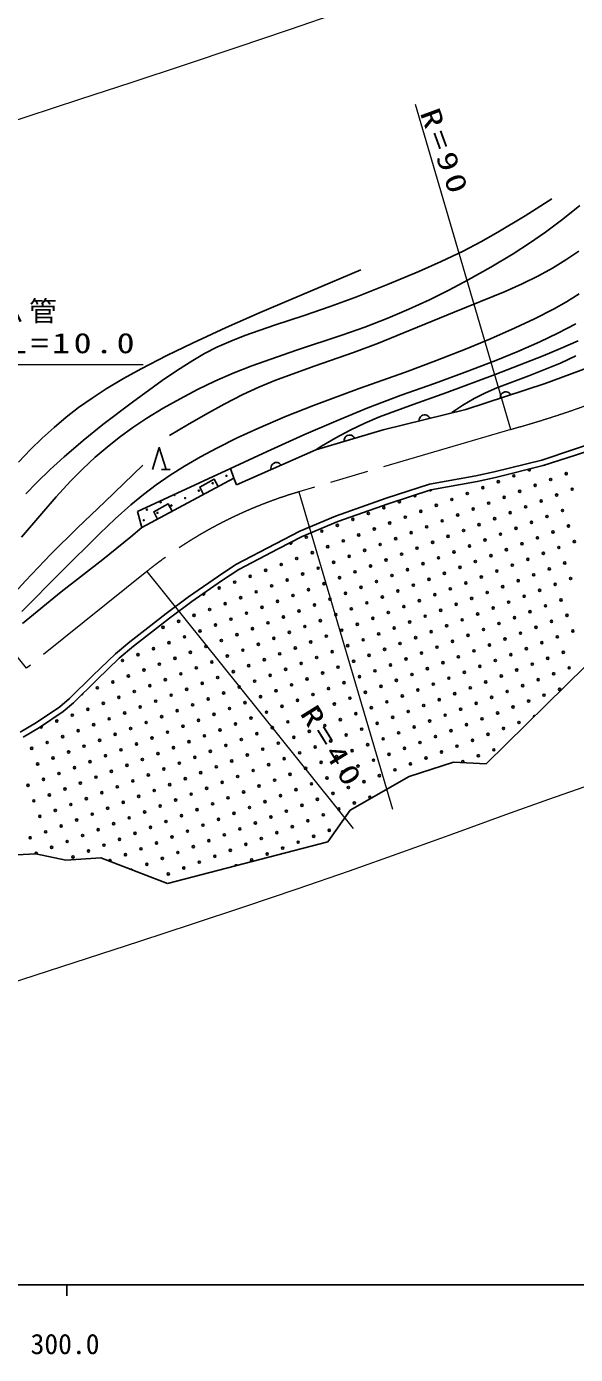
# Model space of a CAD drawing. Units: millimetres, scale not verified. Extents: x 40000 to 680000, y 20000 to 380000.
# Drawn here: x 364364 to 413987, y 198715 to 318712 of the extents above; entities that cross this region are included whole.
import ezdxf
from ezdxf.enums import TextEntityAlignment as Align

# ---------------------------------------------------------------- set-up
doc = ezdxf.new("R2010")
doc.units = ezdxf.units.MM
doc.header["$LTSCALE"] = 1000
doc.linetypes.add('CHAIN', pattern=[18.5, 12, -1.5, 3.5, -1.5])
for name, color, linetype, lineweight in [('M-BGD', 7, 'Continuous', 25), ('M-BGD-HTXT', 7, 'Continuous', 13), ('M-BMK', 2, 'CHAIN', 13), ('M-TTL-BAND', 7, 'Continuous', 25)]:
    doc.layers.add(name, color=color, linetype=linetype, lineweight=lineweight)
doc.styles.add('ＭＳ ゴシック', font='')
doc.styles.get('ＭＳ ゴシック').set_extended_font_data('MS Gothic')

# ---------------------------------------------------------------- blocks, each defined once
blk = doc.blocks.new('BUHIN4')
at = {"color": 7, "linetype": 'Continuous', "lineweight": 25}
blk.add_line((-962, 321), (-1356, -375), dxfattribs=at)
blk.add_lwpolyline([(-565, 1021), (870, -493), (-1166, -40)], dxfattribs=at)
blk = doc.blocks.new('BUHIN66')
at = {"color": 7, "linetype": 'Continuous', "lineweight": 25}
blk.add_lwpolyline([(-17, -750), (732, -767), (767, 732), (17, 750)], dxfattribs=at)

msp = doc.modelspace()

# ---------------------------------------------------------------- linework, layer by layer
at = {"layer": 'M-BGD'}
for p, q in [((411264, 286453), (418565, 289168)), ((411264, 286453), (404081, 284108)), ((404081, 284108), (396594, 282284)), ((396594, 282284), (390503, 280474)), ((413813, 280478), (416544, 281394)), ((413979, 279985), (416722, 280906)), ((390503, 280474), (383346, 277305)), ((410939, 279541), (413813, 280478)), ((411082, 279041), (413979, 279985)), ((382816, 278767), (374380, 274904)), ((383112, 277904), (382816, 278767)), ((404985, 278118), (406636, 278481)), ((406636, 278481), (410939, 279541)), ((406754, 277975), (411082, 279041)), ((374791, 273440), (383112, 277904)), ((383112, 277904), (383346, 277305)), ((396875, 276084), (400783, 277356)), ((400783, 277356), (404985, 278118)), ((400910, 276850), (405097, 277610)), ((405097, 277610), (406754, 277975)), ((392304, 274462), (396875, 276084)), ((397042, 275592), (400910, 276850)), ((374380, 274904), (374791, 273440)), ((392492, 273977), (397042, 275592)), ((389073, 273108), (392304, 274462)), ((389293, 272637), (392492, 273977)), ((371256, 270538), (373777, 272606)), ((373777, 272606), (374791, 273440)), ((386867, 271963), (389073, 273108)), ((387106, 271502), (389293, 272637)), ((383298, 270104), (386867, 271963)), ((383563, 269656), (387106, 271502)), ((367491, 267634), (371256, 270538)), ((381711, 269048), (383298, 270104)), ((379004, 267178), (381711, 269048)), ((381999, 268615), (383563, 269656)), ((363988, 264766), (367491, 267634)), ((379308, 266755), (381999, 268615)), ((376984, 265668), (379004, 267178)), ((377296, 265252), (379308, 266755)), ((375328, 264380), (376984, 265668)), ((375647, 263970), (377296, 265252)), ((373702, 263121), (375328, 264380)), ((372395, 262037), (373702, 263121)), ((374021, 262710), (375647, 263970)), ((370345, 260061), (372395, 262037)), ((370706, 259687), (372742, 261649)), ((372742, 261649), (374021, 262710)), ((414923, 260949), (405904, 252091)), ((368257, 257977), (370345, 260061)), ((368607, 257592), (370706, 259687)), ((365261, 255821), (367363, 257236)), ((365539, 255382), (367675, 256819)), ((367363, 257236), (368257, 257977)), ((367675, 256819), (368607, 257592)), ((363801, 254947), (365261, 255821)), ((364053, 254492), (365539, 255382)), ((402964, 252223), (398959, 250956)), ((405904, 252091), (402964, 252223)), ((398959, 250956), (393611, 247906)), ((393611, 247906), (391610, 245040)), ((391610, 245040), (377095, 241284)), ((361706, 243787), (365218, 243963)), ((365218, 243963), (367913, 243392)), ((367913, 243392), (371070, 243577)), ((377095, 241284), (371070, 243577))]:
    msp.add_line(p, q, dxfattribs=at)
for points in [[(414387, 302530), (412856, 301310), (411281, 300132), (409836, 299134), (408348, 298179), (406332, 296973), (404277, 295813), (402549, 294890), (400785, 294016), (398912, 293161), (397014, 292361), (394954, 291560), (392863, 290812), (388783, 289458), (384720, 288046), (383047, 287380), (381396, 286659), (379806, 285899), (378242, 285084), (376724, 284225), (375237, 283315), (373969, 282472), (372737, 281581), (371638, 280714), (370578, 279802), (369447, 278745), (368351, 277637), (367029, 276203), (365744, 274719), (363921, 272556)], [(411864, 303151), (409437, 301613), (406981, 300129), (405422, 299253), (403826, 298426), (401840, 297482), (399818, 296589), (396981, 295397), (394123, 294262), (391800, 293400), (389450, 292592), (386767, 291725), (384111, 290803), (382823, 290292), (381561, 289727), (380463, 289165), (379384, 288544), (378001, 287664), (376637, 286725), (373930, 284761), (371269, 282756), (369495, 281315), (367767, 279834), (366507, 278697), (365283, 277511), (364305, 276485)], [(414297, 298401), (413127, 297624), (411900, 296882), (410636, 296188), (409157, 295457), (407645, 294776), (403017, 292900), (398389, 290999), (396177, 290100), (393932, 289254), (390365, 288015), (386814, 286719), (385358, 286114), (383928, 285454), (382220, 284586), (380536, 283664), (378904, 282725), (377279, 281768)], [(363627, 279353), (364711, 280489), (365763, 281507), (366862, 282486), (367946, 283404), (369071, 284277), (370294, 285142), (371563, 285965), (373133, 286902), (374736, 287789), (377033, 288976), (379359, 290110), (382401, 291514), (385471, 292865), (390029, 294802), (394597, 296716)], [(414319, 294556), (413173, 293843), (411997, 293183), (410280, 292307), (408526, 291480), (406298, 290490), (404046, 289555), (401337, 288494), (398608, 287491), (394447, 286014), (390307, 284480), (387787, 283466), (385287, 282395), (383413, 281538), (381556, 280623), (380084, 279836), (378633, 278991), (377352, 278174), (376096, 277302), (374932, 276423), (373798, 275490), (372380, 274229), (370994, 272916), (367457, 269398), (363936, 265857)], [(382816, 278767), (386102, 280320), (389422, 281822), (392312, 283064), (395227, 284251), (398225, 285389), (401244, 286470), (404016, 287470), (406777, 288530), (408784, 289345), (410777, 290220), (412403, 291011), (414011, 291862)], [(414218, 290319), (412650, 289616), (411058, 288968), (406717, 287277), (402352, 285642), (399309, 284565), (396281, 283429), (394934, 282863), (393613, 282243), (392318, 281551), (391042, 280800), (390776, 280640), (390502, 280474)], [(402811, 283838), (403800, 284492), (404821, 285094), (405841, 285602), (406888, 286056), (409778, 287153), (412649, 288308), (414018, 288966)], [(407197, 285126), (407199, 285247), (407226, 285359), (407282, 285493), (407368, 285584), (407469, 285654), (407617, 285702), (407739, 285705), (407862, 285682), (407989, 285608), (408076, 285534), (408148, 285436)], [(399852, 283078), (399863, 283199), (399899, 283308), (399965, 283437), (400058, 283522), (400163, 283584), (400314, 283620), (400436, 283614), (400558, 283582), (400678, 283498), (400760, 283417), (400823, 283315)], [(393069, 281236), (393074, 281358), (393104, 281469), (393164, 281601), (393252, 281690), (393355, 281757), (393504, 281801), (393626, 281801), (393749, 281775), (393873, 281697), (393959, 281621), (394027, 281521)], [(357669, 262481), (359001, 263477), (360291, 264518), (361184, 265329), (362037, 266185), (364270, 268635), (366551, 271048), (368965, 273422), (371427, 275759), (373151, 277410), (374862, 279077)], [(386467, 278687), (386457, 278808), (386473, 278921), (386515, 279060), (386591, 279160), (386685, 279239), (386826, 279302), (386948, 279318), (387073, 279307), (387206, 279246), (387301, 279181), (387382, 279091)]]:
    msp.add_lwpolyline(points, dxfattribs=at)
for centre, radius in [((413153, 278314), 99.5), ((381189, 277440), 49.8), ((382435, 278108), 49.8), ((407012, 277579), 99.5), ((408413, 278113), 99.5), ((410349, 277246), 99.5), ((411751, 277780), 99.5), ((378697, 276103), 49.8), ((379943, 276771), 49.8), ((402807, 275977), 99.5), ((404208, 276511), 99.5), ((405610, 277045), 99.5), ((407546, 276178), 99.5), ((408947, 276712), 99.5), ((412285, 276378), 99.5), ((413687, 276912), 99.5), ((375247, 275054), 49.8), ((376204, 274765), 49.8), ((376493, 275723), 49.8), ((377451, 275434), 49.8), ((395264, 274709), 99.5), ((396666, 275243), 99.5), ((398067, 275777), 99.5), ((400003, 274909), 99.5), ((401405, 275443), 99.5), ((404742, 275110), 99.5), ((406144, 275644), 99.5), ((408080, 274776), 99.5), ((409482, 275310), 99.5), ((410883, 275844), 99.5), ((412819, 274976), 99.5), ((374958, 274097), 49.8), ((392461, 273641), 99.5), ((393862, 274175), 99.5), ((397200, 273841), 99.5), ((398601, 274375), 99.5), ((400537, 273508), 99.5), ((401939, 274042), 99.5), ((403341, 274576), 99.5), ((405276, 273708), 99.5), ((406678, 274242), 99.5), ((410016, 273908), 99.5), ((411417, 274442), 99.5), ((413353, 273575), 99.5), ((389657, 272573), 99.5), ((391059, 273107), 99.5), ((394396, 272773), 99.5), ((395798, 273307), 99.5), ((397734, 272439), 99.5), ((399135, 272974), 99.5), ((402473, 272640), 99.5), ((403875, 273174), 99.5), ((405810, 272306), 99.5), ((407212, 272840), 99.5), ((408614, 273374), 99.5), ((410550, 272507), 99.5), ((411951, 273041), 99.5), ((390191, 271171), 99.5), ((391593, 271705), 99.5), ((392995, 272239), 99.5), ((394930, 271371), 99.5), ((396332, 271905), 99.5), ((399669, 271572), 99.5), ((401071, 272106), 99.5), ((403007, 271238), 99.5), ((404409, 271772), 99.5), ((407746, 271439), 99.5), ((409148, 271973), 99.5), ((411084, 271105), 99.5), ((412485, 271639), 99.5), ((413887, 272173), 99.5), ((387388, 270103), 99.5), ((388789, 270637), 99.5), ((392127, 270303), 99.5), ((393529, 270837), 99.5), ((395464, 269970), 99.5), ((396866, 270504), 99.5), ((398268, 271038), 99.5), ((400204, 270170), 99.5), ((401605, 270704), 99.5), ((404943, 270370), 99.5), ((406344, 270904), 99.5), ((408280, 270037), 99.5), ((409682, 270571), 99.5), ((413019, 270237), 99.5), ((384584, 269035), 99.5), ((385986, 269569), 99.5), ((387922, 268701), 99.5), ((389323, 269235), 99.5), ((390725, 269769), 99.5), ((392661, 268902), 99.5), ((394063, 269436), 99.5), ((397400, 269102), 99.5), ((398802, 269636), 99.5), ((400738, 268768), 99.5), ((402139, 269302), 99.5), ((403541, 269836), 99.5), ((405477, 268969), 99.5), ((406878, 269503), 99.5), ((410216, 269169), 99.5), ((411618, 269703), 99.5), ((413553, 268835), 99.5), ((381781, 267967), 99.5), ((383183, 268501), 99.5), ((385118, 267633), 99.5), ((386520, 268167), 99.5), ((389857, 267834), 99.5), ((391259, 268368), 99.5), ((393195, 267500), 99.5), ((394597, 268034), 99.5), ((395998, 268568), 99.5), ((397934, 267700), 99.5), ((399336, 268234), 99.5), ((402673, 267901), 99.5), ((404075, 268435), 99.5), ((406011, 267567), 99.5), ((407412, 268101), 99.5), ((408814, 268635), 99.5), ((410750, 267767), 99.5), ((412152, 268301), 99.5), ((382315, 266565), 99.5), ((383717, 267099), 99.5), ((387054, 266766), 99.5), ((388456, 267300), 99.5), ((390392, 266432), 99.5), ((391793, 266966), 99.5), ((395131, 266632), 99.5), ((396532, 267166), 99.5), ((398468, 266299), 99.5), ((399870, 266833), 99.5), ((401272, 267367), 99.5), ((403207, 266499), 99.5), ((404609, 267033), 99.5), ((407947, 266699), 99.5), ((409348, 267233), 99.5), ((411284, 266366), 99.5), ((412686, 266900), 99.5), ((379511, 265497), 99.5), ((380913, 266031), 99.5), ((382849, 265163), 99.5), ((384251, 265697), 99.5), ((385652, 266231), 99.5), ((387588, 265364), 99.5), ((388990, 265898), 99.5), ((392327, 265564), 99.5), ((393729, 266098), 99.5), ((395665, 265231), 99.5), ((397066, 265765), 99.5), ((400404, 265431), 99.5), ((401806, 265965), 99.5), ((403741, 265097), 99.5), ((405143, 265631), 99.5), ((406545, 266165), 99.5), ((408481, 265298), 99.5), ((409882, 265832), 99.5), ((413220, 265498), 99.5), ((376708, 264429), 99.5), ((378110, 264963), 99.5), ((380045, 264095), 99.5), ((381447, 264629), 99.5), ((384785, 264296), 99.5), ((386186, 264830), 99.5), ((388122, 263962), 99.5), ((389524, 264496), 99.5), ((390926, 265030), 99.5), ((392861, 264162), 99.5), ((394263, 264696), 99.5), ((397600, 264363), 99.5), ((399002, 264897), 99.5), ((400938, 264029), 99.5), ((402340, 264563), 99.5), ((405677, 264230), 99.5), ((407079, 264764), 99.5), ((409015, 263896), 99.5), ((410416, 264430), 99.5), ((411818, 264964), 99.5), ((413754, 264096), 99.5), ((377242, 263027), 99.5), ((378644, 263561), 99.5), ((380579, 262694), 99.5), ((381981, 263228), 99.5), ((383383, 263762), 99.5), ((385319, 262894), 99.5), ((386720, 263428), 99.5), ((390058, 263094), 99.5), ((391460, 263628), 99.5), ((393395, 262761), 99.5), ((394797, 263295), 99.5), ((396199, 263829), 99.5), ((398134, 262961), 99.5), ((399536, 263495), 99.5), ((402874, 263161), 99.5), ((404275, 263696), 99.5), ((406211, 262828), 99.5), ((407613, 263362), 99.5), ((410950, 263028), 99.5), ((412352, 263562), 99.5), ((374439, 261959), 99.5), ((375840, 262493), 99.5), ((377776, 261626), 99.5), ((379178, 262160), 99.5), ((382515, 261826), 99.5), ((383917, 262360), 99.5), ((387254, 262026), 99.5), ((388656, 262560), 99.5), ((390592, 261693), 99.5), ((391994, 262227), 99.5), ((395331, 261893), 99.5), ((396733, 262427), 99.5), ((398669, 261559), 99.5), ((400070, 262093), 99.5), ((401472, 262627), 99.5), ((403408, 261760), 99.5), ((404809, 262294), 99.5), ((408147, 261960), 99.5), ((409549, 262494), 99.5), ((411484, 261626), 99.5), ((412886, 262161), 99.5), ((373037, 261425), 99.5), ((374973, 260558), 99.5), ((376374, 261092), 99.5), ((379712, 260758), 99.5), ((381114, 261292), 99.5), ((383049, 260424), 99.5), ((384451, 260958), 99.5), ((385853, 261492), 99.5), ((387788, 260625), 99.5), ((389190, 261159), 99.5), ((392528, 260825), 99.5), ((393929, 261359), 99.5), ((395865, 260491), 99.5), ((397267, 261025), 99.5), ((400604, 260692), 99.5), ((402006, 261226), 99.5), ((403942, 260358), 99.5), ((405343, 260892), 99.5), ((406745, 261426), 99.5), ((408681, 260558), 99.5), ((410083, 261092), 99.5), ((413420, 260759), 99.5), ((372169, 259489), 99.5), ((373571, 260024), 99.5), ((375507, 259156), 99.5), ((376908, 259690), 99.5), ((378310, 260224), 99.5), ((380246, 259356), 99.5), ((381648, 259890), 99.5), ((384985, 259557), 99.5), ((386387, 260091), 99.5), ((388322, 259223), 99.5), ((389724, 259757), 99.5), ((391126, 260291), 99.5), ((393062, 259423), 99.5), ((394463, 259957), 99.5), ((397801, 259624), 99.5), ((399203, 260158), 99.5), ((401138, 259290), 99.5), ((402540, 259824), 99.5), ((405877, 259490), 99.5), ((407279, 260024), 99.5), ((409215, 259157), 99.5), ((410617, 259691), 99.5), ((412018, 260225), 99.5), ((370767, 258955), 99.5), ((372703, 258088), 99.5), ((374105, 258622), 99.5), ((377442, 258288), 99.5), ((378844, 258822), 99.5), ((380780, 257954), 99.5), ((382182, 258489), 99.5), ((383583, 259023), 99.5), ((385519, 258155), 99.5), ((386921, 258689), 99.5), ((390258, 258355), 99.5), ((391660, 258889), 99.5), ((393596, 258022), 99.5), ((394997, 258556), 99.5), ((396399, 259090), 99.5), ((398335, 258222), 99.5), ((399737, 258756), 99.5), ((403074, 258422), 99.5), ((404476, 258956), 99.5), ((406412, 258089), 99.5), ((407813, 258623), 99.5), ((411151, 258289), 99.5), ((412552, 258823), 99.5), ((369900, 257020), 99.5), ((371301, 257554), 99.5), ((374639, 257220), 99.5), ((376041, 257754), 99.5), ((377976, 256886), 99.5), ((379378, 257420), 99.5), ((382716, 257087), 99.5), ((384117, 257621), 99.5), ((386053, 256753), 99.5), ((387455, 257287), 99.5), ((388857, 257821), 99.5), ((390792, 256954), 99.5), ((392194, 257488), 99.5), ((395531, 257154), 99.5), ((396933, 257688), 99.5), ((398869, 256820), 99.5), ((400271, 257354), 99.5), ((401672, 257888), 99.5), ((403608, 257021), 99.5), ((405010, 257555), 99.5), ((408347, 257221), 99.5), ((409749, 257755), 99.5), ((367096, 255952), 99.5), ((368498, 256486), 99.5), ((370434, 255618), 99.5), ((371836, 256152), 99.5), ((373237, 256686), 99.5), ((375173, 255818), 99.5), ((376575, 256352), 99.5), ((379912, 256019), 99.5), ((381314, 256553), 99.5), ((383250, 255685), 99.5), ((384651, 256219), 99.5), ((387989, 255885), 99.5), ((389391, 256419), 99.5), ((391326, 255552), 99.5), ((392728, 256086), 99.5), ((394130, 256620), 99.5), ((396065, 255752), 99.5), ((397467, 256286), 99.5), ((400805, 255953), 99.5), ((402206, 256487), 99.5), ((404142, 255619), 99.5), ((405544, 256153), 99.5), ((406946, 256687), 99.5), ((408881, 255819), 99.5), ((367630, 254550), 99.5), ((369032, 255084), 99.5), ((372370, 254750), 99.5), ((373771, 255284), 99.5), ((375707, 254417), 99.5), ((377109, 254951), 99.5), ((378510, 255485), 99.5), ((380446, 254617), 99.5), ((381848, 255151), 99.5), ((385185, 254817), 99.5), ((386587, 255351), 99.5), ((388523, 254484), 99.5), ((389925, 255018), 99.5), ((393262, 254684), 99.5), ((394664, 255218), 99.5), ((396599, 254350), 99.5), ((398001, 254884), 99.5), ((399403, 255419), 99.5), ((401339, 254551), 99.5), ((402740, 255085), 99.5), ((406078, 254751), 99.5), ((407480, 255285), 99.5), ((364827, 253482), 99.5), ((366229, 254016), 99.5), ((368164, 253148), 99.5), ((369566, 253682), 99.5), ((370968, 254216), 99.5), ((372904, 253349), 99.5), ((374305, 253883), 99.5), ((377643, 253549), 99.5), ((379044, 254083), 99.5), ((380980, 253215), 99.5), ((382382, 253749), 99.5), ((383784, 254283), 99.5), ((385719, 253416), 99.5), ((387121, 253950), 99.5), ((390459, 253616), 99.5), ((391860, 254150), 99.5), ((393796, 253282), 99.5), ((395198, 253816), 99.5), ((398535, 253483), 99.5), ((399937, 254017), 99.5), ((401873, 253149), 99.5), ((403274, 253683), 99.5), ((404676, 254217), 99.5), ((406612, 253349), 99.5), ((365361, 252080), 99.5), ((366763, 252614), 99.5), ((370100, 252281), 99.5), ((371502, 252815), 99.5), ((373438, 251947), 99.5), ((374839, 252481), 99.5), ((376241, 253015), 99.5), ((378177, 252147), 99.5), ((379579, 252681), 99.5), ((382916, 252348), 99.5), ((384318, 252882), 99.5), ((386253, 252014), 99.5), ((387655, 252548), 99.5), ((389057, 253082), 99.5), ((390993, 252214), 99.5), ((392394, 252748), 99.5), ((395732, 252415), 99.5), ((397134, 252949), 99.5), ((399069, 252081), 99.5), ((400471, 252615), 99.5), ((405210, 252815), 99.5), ((367297, 251212), 99.5), ((368698, 251746), 99.5), ((370634, 250879), 99.5), ((372036, 251413), 99.5), ((375373, 251079), 99.5), ((376775, 251613), 99.5), ((378711, 250746), 99.5), ((380113, 251280), 99.5), ((381514, 251814), 99.5), ((383450, 250946), 99.5), ((384852, 251480), 99.5), ((388189, 251146), 99.5), ((389591, 251680), 99.5), ((391527, 250813), 99.5), ((392928, 251347), 99.5), ((394330, 251881), 99.5), ((396266, 251013), 99.5), ((397668, 251547), 99.5), ((364493, 250144), 99.5), ((365895, 250678), 99.5), ((367831, 249811), 99.5), ((369232, 250345), 99.5), ((372570, 250011), 99.5), ((373972, 250545), 99.5), ((375907, 249677), 99.5), ((377309, 250211), 99.5), ((380647, 249878), 99.5), ((382048, 250412), 99.5), ((383984, 249544), 99.5), ((385386, 250078), 99.5), ((386787, 250612), 99.5), ((388723, 249745), 99.5), ((390125, 250279), 99.5), ((393462, 249945), 99.5), ((394864, 250479), 99.5), ((365027, 248743), 99.5), ((366429, 249277), 99.5), ((368365, 248409), 99.5), ((369766, 248943), 99.5), ((371168, 249477), 99.5), ((373104, 248609), 99.5), ((374506, 249143), 99.5), ((377843, 248810), 99.5), ((379245, 249344), 99.5), ((381181, 248476), 99.5), ((382582, 249010), 99.5), ((385920, 248676), 99.5), ((387322, 249211), 99.5), ((389257, 248343), 99.5), ((390659, 248877), 99.5), ((392061, 249411), 99.5), ((393996, 248543), 99.5), ((395398, 249077), 99.5), ((365561, 247341), 99.5), ((366963, 247875), 99.5), ((370301, 247541), 99.5), ((371702, 248075), 99.5), ((373638, 247208), 99.5), ((375040, 247742), 99.5), ((376441, 248276), 99.5), ((378377, 247408), 99.5), ((379779, 247942), 99.5), ((383116, 247608), 99.5), ((384518, 248142), 99.5), ((386454, 247275), 99.5), ((387856, 247809), 99.5), ((391193, 247475), 99.5), ((392595, 248009), 99.5), ((366095, 245939), 99.5), ((367497, 246473), 99.5), ((368899, 247007), 99.5), ((370835, 246140), 99.5), ((372236, 246674), 99.5), ((375574, 246340), 99.5), ((376975, 246874), 99.5), ((378911, 246006), 99.5), ((380313, 246540), 99.5), ((381715, 247074), 99.5), ((383650, 246207), 99.5), ((385052, 246741), 99.5), ((388390, 246407), 99.5), ((389791, 246941), 99.5), ((391727, 246073), 99.5), ((364694, 245405), 99.5), ((368031, 245072), 99.5), ((369433, 245606), 99.5), ((371369, 244738), 99.5), ((372770, 245272), 99.5), ((374172, 245806), 99.5), ((376108, 244938), 99.5), ((377509, 245472), 99.5), ((380847, 245139), 99.5), ((382249, 245673), 99.5), ((384184, 244805), 99.5), ((385586, 245339), 99.5), ((386988, 245873), 99.5), ((388924, 245005), 99.5), ((390325, 245539), 99.5), ((366629, 244538), 99.5), ((368565, 243670), 99.5), ((369967, 244204), 99.5), ((373304, 243870), 99.5), ((374706, 244404), 99.5), ((376642, 243537), 99.5), ((378044, 244071), 99.5), ((379445, 244605), 99.5), ((381381, 243737), 99.5), ((382783, 244271), 99.5), ((386120, 243937), 99.5), ((387522, 244471), 99.5), ((375240, 243003), 99.5), ((378578, 242669), 99.5), ((379979, 243203), 99.5), ((384718, 243403), 99.5), ((377176, 242135), 99.5)]:
    msp.add_circle(centre, radius, dxfattribs=at)
for centre, radius, start, end in [((409815, 278647), 99.5, 141.28984, 66.39361), ((411217, 279182), 99.5, 265.39882, 310.70744), ((377739, 276391), 49.8, 136.18372, 93.03118), ((378985, 277060), 49.8, 263.71854, 325.49635), ((399469, 276311), 99.5, 155.71101, 60.34641), ((400871, 276845), 99.5, 202.06319, 9.30873), ((388255, 272039), 99.5, 175.35418, 59.50012), ((380379, 267433), 99.5, 183.41579, 65.86951), ((369366, 258421), 99.5, 255.89245, 13.97093), ((410283, 256353), 99.5, 60.41999, 208.53971), ((365695, 255418), 99.5, 178.92947, 68.94953), ((403808, 252281), 99.5, 282.76042, 252.08272), ((396800, 249611), 99.5, 111.15511, 128.24786), ((365228, 244003), 99.5, 323.47887, 206.27346), ((371903, 243336), 99.5, 293.3485, 204.9766), ((373838, 242468), 99.5, 10.00032, 128.32478), ((383317, 242869), 99.5, 28.20343, 180.81167)]:
    msp.add_arc(centre, radius, start, end, dxfattribs=at)
at = {"layer": 'M-BGD-HTXT'}
for p, q in [((408141, 282312), (399515, 311675)), ((351041, 288164), (374916, 288164)), ((364364, 260733), (345857, 283753)), ((388992, 276668), (397443, 247992)), ((375237, 269474), (393903, 246257))]:
    msp.add_line(p, q, dxfattribs=at)
for points in [[(354931, 307516), (359676, 309052), (364430, 310594), (369173, 312139), (373922, 313697), (378658, 315264), (383399, 316850), (388125, 318452), (392854, 320080), (397567, 321730), (402282, 323405), (406984, 325086), (411697, 326765), (416406, 328419)], [(360387, 231453), (365128, 232981), (369876, 234517), (374614, 236059), (379359, 237619), (384091, 239194), (388828, 240797), (393551, 242425), (398277, 244090), (402987, 245789), (407703, 247515), (411576, 248906), (415472, 250243)]]:
    msp.add_lwpolyline(points, dxfattribs=at)
at = {"layer": 'M-BMK'}
for p, q in [((408141, 282312), (388992, 276668)), ((375237, 269474), (364364, 260733))]:
    msp.add_line(p, q, dxfattribs=at)
for centre, radius, start, end in [((384336, 369107), 90000, 285.3369, 302.55684), ((400300, 238300), 40000, 106.42093, 128.79773)]:
    msp.add_arc(centre, radius, start, end, dxfattribs=at)
at = {"layer": 'M-TTL-BAND'}
for p, q in [((40000, 205000), (579000, 205000)), ((368000, 205000), (368000, 204000))]:
    msp.add_line(p, q, dxfattribs=at)

# ---------------------------------------------------------------- block references
at = {"layer": 'M-BGD', "rotation": 119.54935}
for name, p in [('BUHIN4', (376364, 279666)), ('BUHIN66', (381032, 276788)), ('BUHIN66', (376872, 274556))]:
    msp.add_blockref(name, p, dxfattribs=at)

# ---------------------------------------------------------------- texts
at = {"layer": 'M-BGD-HTXT', "char_height": 1833, "attachment_point": 7, "style": 'ＭＳ ゴシック'}
for s, insert, rotation in [('\\T1.24;\\W1.35;R=90', (399871, 310905), 290.1), ('\\T1.24;\\W1.35;R=40', (388996, 256637), 301.8)]:
    msp.add_mtext(s, dxfattribs=dict(at, insert=insert, rotation=rotation))
for s, insert in [('\\T1.2;ヒュ－ム管', (352588, 291880)), ('\\T1.2;\\W1.3;φ600\\~L=10.0', (352045, 288693))]:
    msp.add_mtext(s, dxfattribs=dict(at, insert=insert))
at = {"layer": 'M-TTL-BAND', "style": 'ＭＳ ゴシック'}
msp.add_text('300.0', height=1833, dxfattribs=at).set_placement((367844, 198195), align=Align.BOTTOM_CENTER)

doc.saveas('drawing.dxf')
